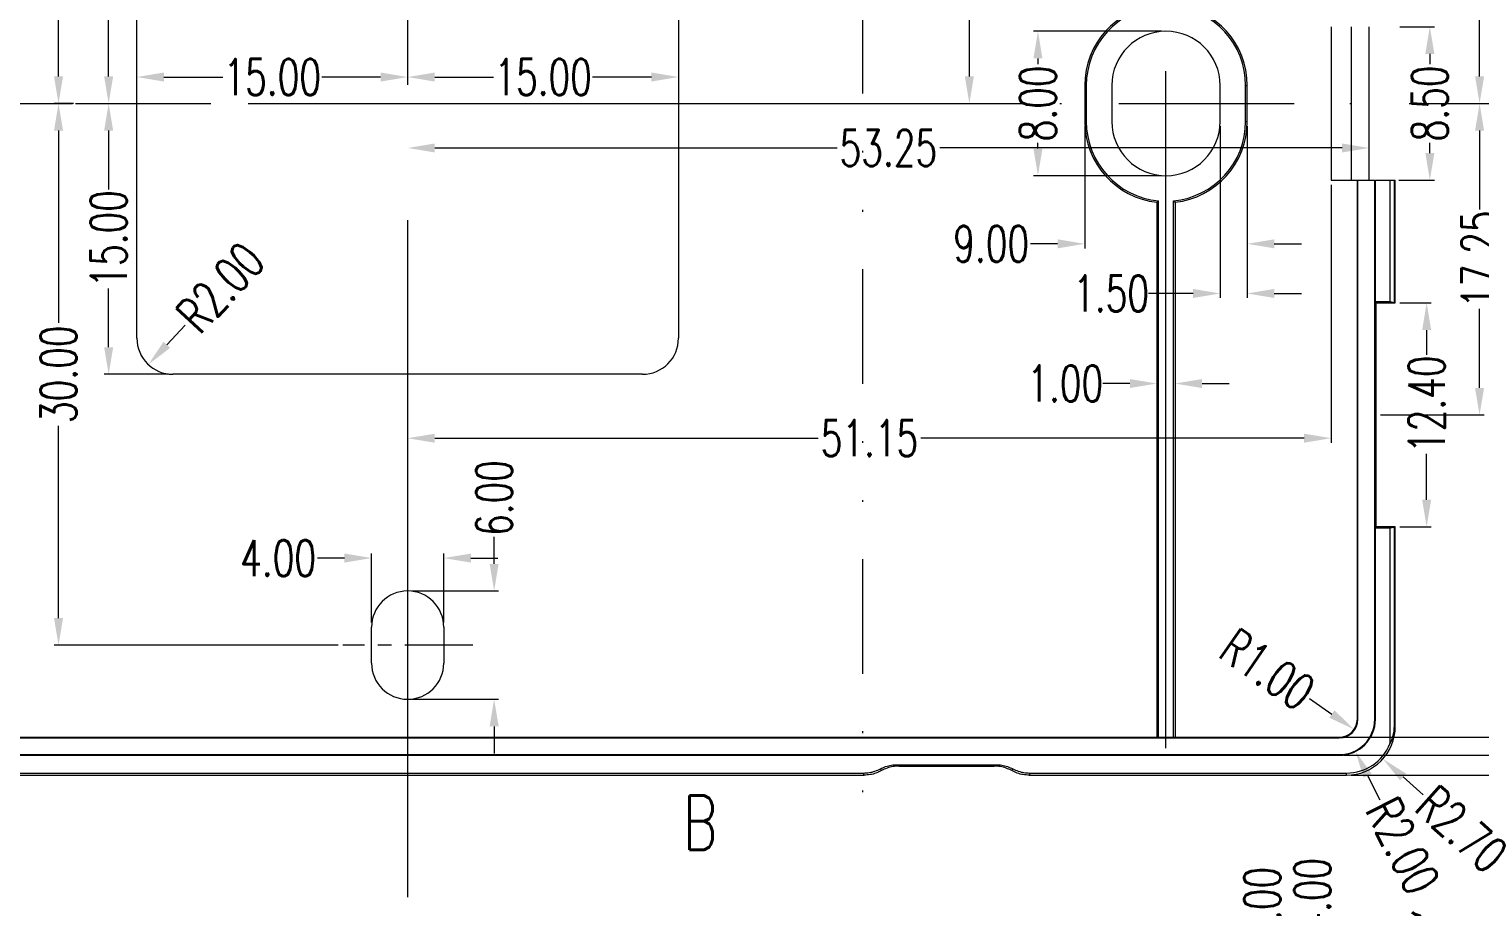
# Model space of a CAD drawing. Header units: millimetres. Extents: x 52832 to 53470, y -6025 to -5739.
# Drawn here: x 52909.4 to 52989.8, y -5964.5 to -5915.8 of the extents above; entities that cross this region are included whole.
import ezdxf
from ezdxf.enums import TextEntityAlignment as Align

# ---------------------------------------------------------------- set-up
doc = ezdxf.new("R2010")
doc.units = ezdxf.units.MM
doc.linetypes.add('CENTER', pattern=[0.6, 0.375, -0.075, 0.075, -0.075])
doc.linetypes.add('DIVIDE', pattern=[31.75, 12.7, -6.35, 0, -6.35, 0, -6.35])
doc.layers.get('Defpoints').update_dxf_attribs({"linetype": 'CONTINUOUS'})
for name, color, linetype, lineweight in [('dim', 82, 'CONTINUOUS', 9), ('hatch', 4, 'CONTINUOUS', 9), ('part', 7, 'CONTINUOUS', 20)]:
    doc.layers.add(name, color=color, linetype=linetype, lineweight=lineweight)
doc.styles.get("Standard").update_dxf_attribs({"font": 'romans.shx', "width": 0.7})
doc.dimstyles.new('03', dxfattribs={"dimscale": 0.5, "dimtxt": 4, "dimasz": 3, "dimexe": 0.5, "dimexo": 0.5, "dimgap": 0.09, "dimtad": 0, "dimzin": 0, "dimdsep": 46, "dimtxsty": 'Standard', "dimcen": 0, "dimclrd": 256, "dimclre": 256, "dimclrt": 6, "dimazin": 2, "dimtp": 0.01, "dimtm": 0.01, "dimtfac": 1, "dimtofl": 0, "dimtmove": 0, "dimatfit": 0, "dimfxl": 0, "dimtolj": 1, "dimtzin": 0, "dimlwd": -1, "dimlwe": -1, "dimarcsym": 0})

# ---------------------------------------------------------------- blocks, each defined once
blk = doc.blocks.new('*D819')
at = {"layer": 'Defpoints', "color": 0}
for p in [(52985.084, -5915.698), (52985.035, -5924.198), (52986.999, -5924.198)]:
    blk.add_point(p, dxfattribs=at)
at = {"layer": 'dim'}
for p, q in [((52985.334, -5915.698), (52987.249, -5915.698)), ((52986.999, -5917.198), (52986.999, -5917.77)), ((52986.999, -5922.698), (52986.999, -5922.127)), ((52985.285, -5924.198), (52987.249, -5924.198))]:
    blk.add_line(p, q, dxfattribs=at)
for points in [[(52986.749, -5917.198), (52987.249, -5917.198), (52986.999, -5915.698)], [(52986.749, -5922.698), (52987.249, -5922.698), (52986.999, -5924.198)]]:
    blk.add_solid(points, dxfattribs=at)
at = {"layer": 'dim', "color": 6, "insert": (52986.999, -5919.948), "char_height": 2, "attachment_point": 5, "rotation": 90}
blk.add_mtext('\\A1;8.50', dxfattribs=at)
blk = doc.blocks.new('*D820')
at = {"layer": 'Defpoints', "color": 0}
for p in [(52989.753, -5919.948), (52989.753, -5919.948), (52984.023, -5937.198)]:
    blk.add_point(p, dxfattribs=at)
at = {"layer": 'dim'}
for p, q in [((52989.753, -5921.448), (52989.753, -5925.828)), ((52989.753, -5935.698), (52989.753, -5931.318)), ((52984.273, -5937.198), (52990.003, -5937.198))]:
    blk.add_line(p, q, dxfattribs=at)
for points in [[(52989.503, -5921.448), (52990.003, -5921.448), (52989.753, -5919.948)], [(52989.503, -5935.698), (52990.003, -5935.698), (52989.753, -5937.198)]]:
    blk.add_solid(points, dxfattribs=at)
at = {"layer": 'dim', "color": 6, "insert": (52989.753, -5928.573), "char_height": 2, "attachment_point": 5, "rotation": 90}
blk.add_mtext('\\A1;17.25', dxfattribs=at)
blk = doc.blocks.new('*D821')
at = {"layer": 'Defpoints', "color": 0}
for p in [(52985.084, -5930.998), (52985.084, -5943.398), (52986.822, -5943.398)]:
    blk.add_point(p, dxfattribs=at)
at = {"layer": 'dim'}
for p, q in [((52985.334, -5930.998), (52987.072, -5930.998)), ((52986.822, -5932.498), (52986.822, -5933.862)), ((52986.822, -5941.898), (52986.822, -5939.352)), ((52985.334, -5943.398), (52987.072, -5943.398))]:
    blk.add_line(p, q, dxfattribs=at)
for points in [[(52986.572, -5932.498), (52987.072, -5932.498), (52986.822, -5930.998)], [(52986.572, -5941.898), (52987.072, -5941.898), (52986.822, -5943.398)]]:
    blk.add_solid(points, dxfattribs=at)
at = {"layer": 'dim', "color": 6, "insert": (52986.822, -5936.607), "char_height": 2, "attachment_point": 5, "rotation": 90}
blk.add_mtext('\\A1;12.40', dxfattribs=at)
blk = doc.blocks.new('*D822')
at = {"layer": 'Defpoints', "color": 0}
for p in [(52981.984, -5884.848), (52989.753, -5884.848), (52989.753, -5919.948)]:
    blk.add_point(p, dxfattribs=at)
at = {"layer": 'dim'}
for p, q in [((52982.234, -5884.848), (52990.003, -5884.848)), ((52989.753, -5886.348), (52989.753, -5899.553)), ((52989.753, -5918.448), (52989.753, -5905.243))]:
    blk.add_line(p, q, dxfattribs=at)
for points in [[(52989.503, -5886.348), (52990.003, -5886.348), (52989.753, -5884.848)], [(52989.503, -5918.448), (52990.003, -5918.448), (52989.753, -5919.948)]]:
    blk.add_solid(points, dxfattribs=at)
at = {"layer": 'dim', "color": 6, "insert": (52989.753, -5902.398), "char_height": 2, "attachment_point": 5, "rotation": 90}
blk.add_mtext('\\A1;35.10', dxfattribs=at)
blk = doc.blocks.new('*D823')
at = {"layer": 'Defpoints', "color": 0}
for p in [(52981.984, -5883.848), (52992.253, -5883.848), (52989.753, -5919.948)]:
    blk.add_point(p, dxfattribs=at)
at = {"layer": 'dim'}
for p, q in [((52982.234, -5883.848), (52992.503, -5883.848)), ((52992.253, -5885.348), (52992.253, -5899.053)), ((52992.253, -5918.448), (52992.253, -5904.743)), ((52990.003, -5919.948), (52992.503, -5919.948))]:
    blk.add_line(p, q, dxfattribs=at)
for points in [[(52992.003, -5885.348), (52992.503, -5885.348), (52992.253, -5883.848)], [(52992.003, -5918.448), (52992.503, -5918.448), (52992.253, -5919.948)]]:
    blk.add_solid(points, dxfattribs=at)
at = {"layer": 'dim', "color": 6, "insert": (52992.253, -5901.898), "char_height": 2, "attachment_point": 5, "rotation": 90}
blk.add_mtext('\\A1;36.10', dxfattribs=at)
blk = doc.blocks.new('*D824')
at = {"layer": 'Defpoints', "color": 0}
for p in [(52982.39, -5882.748), (52994.753, -5882.748), (52989.753, -5919.948)]:
    blk.add_point(p, dxfattribs=at)
at = {"layer": 'dim'}
for p, q in [((52982.64, -5882.748), (52995.003, -5882.748)), ((52994.753, -5884.248), (52994.753, -5898.503)), ((52994.753, -5918.448), (52994.753, -5904.193)), ((52990.003, -5919.948), (52995.003, -5919.948))]:
    blk.add_line(p, q, dxfattribs=at)
for points in [[(52994.503, -5884.248), (52995.003, -5884.248), (52994.753, -5882.748)], [(52994.503, -5918.448), (52995.003, -5918.448), (52994.753, -5919.948)]]:
    blk.add_solid(points, dxfattribs=at)
at = {"layer": 'dim', "color": 6, "insert": (52994.753, -5901.348), "char_height": 2, "attachment_point": 5, "rotation": 90}
blk.add_mtext('\\A1;37.20', dxfattribs=at)
blk = doc.blocks.new('*D825')
at = {"layer": 'Defpoints', "color": 0}
for p in [(52992.253, -5919.948), (52981.984, -5955.048), (52992.253, -5955.048)]:
    blk.add_point(p, dxfattribs=at)
at = {"layer": 'dim'}
for p, q in [((52992.253, -5921.448), (52992.253, -5934.653)), ((52992.253, -5953.548), (52992.253, -5940.343)), ((52982.234, -5955.048), (52992.503, -5955.048))]:
    blk.add_line(p, q, dxfattribs=at)
for points in [[(52992.003, -5921.448), (52992.503, -5921.448), (52992.253, -5919.948)], [(52992.003, -5953.548), (52992.503, -5953.548), (52992.253, -5955.048)]]:
    blk.add_solid(points, dxfattribs=at)
at = {"layer": 'dim', "color": 6, "insert": (52992.253, -5937.498), "char_height": 2, "attachment_point": 5, "rotation": 90}
blk.add_mtext('\\A1;35.10', dxfattribs=at)
blk = doc.blocks.new('*D826')
at = {"layer": 'Defpoints', "color": 0}
for p in [(52994.753, -5919.948), (52981.984, -5956.048), (52994.753, -5956.048)]:
    blk.add_point(p, dxfattribs=at)
at = {"layer": 'dim'}
for p, q in [((52994.753, -5921.448), (52994.753, -5935.153)), ((52994.753, -5954.548), (52994.753, -5940.843)), ((52982.234, -5956.048), (52995.003, -5956.048))]:
    blk.add_line(p, q, dxfattribs=at)
for points in [[(52994.503, -5921.448), (52995.003, -5921.448), (52994.753, -5919.948)], [(52994.503, -5954.548), (52995.003, -5954.548), (52994.753, -5956.048)]]:
    blk.add_solid(points, dxfattribs=at)
at = {"layer": 'dim', "color": 6, "insert": (52994.753, -5937.998), "char_height": 2, "attachment_point": 5, "rotation": 90}
blk.add_mtext('\\A1;36.10', dxfattribs=at)
blk = doc.blocks.new('*D827')
at = {"layer": 'Defpoints', "color": 0}
for p in [(52997.841, -5919.948), (52997.841, -5919.948), (52982.39, -5957.148)]:
    blk.add_point(p, dxfattribs=at)
at = {"layer": 'dim'}
for p, q in [((52997.841, -5921.448), (52997.841, -5935.703)), ((52997.841, -5955.648), (52997.841, -5941.393)), ((52982.64, -5957.148), (52998.091, -5957.148))]:
    blk.add_line(p, q, dxfattribs=at)
for points in [[(52997.591, -5921.448), (52998.091, -5921.448), (52997.841, -5919.948)], [(52997.591, -5955.648), (52998.091, -5955.648), (52997.841, -5957.148)]]:
    blk.add_solid(points, dxfattribs=at)
at = {"layer": 'dim', "color": 6, "insert": (52997.841, -5938.548), "char_height": 2, "attachment_point": 5, "rotation": 90}
blk.add_mtext('\\A1;37.20', dxfattribs=at)
blk = doc.blocks.new('*D828')
at = {"layer": 'Defpoints', "color": 0}
for p in [(52967.884, -5920.948), (52976.884, -5920.948), (52967.884, -5927.722)]:
    blk.add_point(p, dxfattribs=at)
at = {"layer": 'dim'}
for p, q in [((52967.884, -5921.198), (52967.884, -5927.972)), ((52976.884, -5921.198), (52976.884, -5927.972)), ((52966.384, -5927.722), (52964.884, -5927.722)), ((52978.384, -5927.722), (52979.884, -5927.722))]:
    blk.add_line(p, q, dxfattribs=at)
for points in [[(52966.384, -5927.472), (52966.384, -5927.972), (52967.884, -5927.722)], [(52978.384, -5927.472), (52978.384, -5927.972), (52976.884, -5927.722)]]:
    blk.add_solid(points, dxfattribs=at)
at = {"layer": 'dim', "color": 6, "insert": (52962.706, -5927.722), "char_height": 2, "attachment_point": 5}
blk.add_mtext('\\A1;9.00', dxfattribs=at)
blk = doc.blocks.new('*D829')
at = {"layer": 'Defpoints', "color": 0}
for p in [(52971.884, -5935.459), (52971.884, -5935.459), (52972.884, -5935.459)]:
    blk.add_point(p, dxfattribs=at)
at = {"layer": 'dim'}
for p, q in [((52970.384, -5935.459), (52968.884, -5935.459)), ((52974.384, -5935.459), (52975.884, -5935.459))]:
    blk.add_line(p, q, dxfattribs=at)
for points in [[(52970.384, -5935.209), (52970.384, -5935.709), (52971.884, -5935.459)], [(52974.384, -5935.209), (52974.384, -5935.709), (52972.884, -5935.459)]]:
    blk.add_solid(points, dxfattribs=at)
at = {"layer": 'dim', "color": 6, "insert": (52966.806, -5935.459), "char_height": 2, "attachment_point": 5}
blk.add_mtext('\\A1;1.00', dxfattribs=at)
blk = doc.blocks.new('*D830')
at = {"layer": 'Defpoints', "color": 0}
for p in [(52930.384, -5918.483), (52930.384, -5918.483), (52945.384, -5918.483)]:
    blk.add_point(p, dxfattribs=at)
at = {"layer": 'dim'}
for p, q in [((52931.884, -5918.483), (52935.139, -5918.483)), ((52943.884, -5918.483), (52940.629, -5918.483))]:
    blk.add_line(p, q, dxfattribs=at)
for points in [[(52931.884, -5918.233), (52931.884, -5918.733), (52930.384, -5918.483)], [(52943.884, -5918.233), (52943.884, -5918.733), (52945.384, -5918.483)]]:
    blk.add_solid(points, dxfattribs=at)
at = {"layer": 'dim', "color": 6, "insert": (52937.884, -5918.483), "char_height": 2, "attachment_point": 5}
blk.add_mtext('\\A1;15.00', dxfattribs=at)
blk = doc.blocks.new('*D831')
at = {"layer": 'Defpoints', "color": 0}
for p in [(52915.384, -5918.483), (52915.384, -5918.483), (52930.384, -5918.483)]:
    blk.add_point(p, dxfattribs=at)
at = {"layer": 'dim'}
for p, q in [((52916.884, -5918.483), (52920.139, -5918.483)), ((52928.884, -5918.483), (52925.629, -5918.483))]:
    blk.add_line(p, q, dxfattribs=at)
for points in [[(52916.884, -5918.233), (52916.884, -5918.733), (52915.384, -5918.483)], [(52928.884, -5918.233), (52928.884, -5918.733), (52930.384, -5918.483)]]:
    blk.add_solid(points, dxfattribs=at)
at = {"layer": 'dim', "color": 6, "insert": (52922.884, -5918.483), "char_height": 2, "attachment_point": 5}
blk.add_mtext('\\A1;15.00', dxfattribs=at)
blk = doc.blocks.new('*D832')
at = {"layer": 'Defpoints', "color": 0}
for p in [(52917.384, -5904.948), (52913.821, -5919.948), (52913.821, -5919.948)]:
    blk.add_point(p, dxfattribs=at)
at = {"layer": 'dim'}
for p, q in [((52917.134, -5904.948), (52913.571, -5904.948)), ((52913.821, -5906.448), (52913.821, -5909.703)), ((52913.821, -5918.448), (52913.821, -5915.193))]:
    blk.add_line(p, q, dxfattribs=at)
for points in [[(52913.571, -5906.448), (52914.071, -5906.448), (52913.821, -5904.948)], [(52913.571, -5918.448), (52914.071, -5918.448), (52913.821, -5919.948)]]:
    blk.add_solid(points, dxfattribs=at)
at = {"layer": 'dim', "color": 6, "insert": (52913.821, -5912.448), "char_height": 2, "attachment_point": 5, "rotation": 90}
blk.add_mtext('\\A1;15.00', dxfattribs=at)
blk = doc.blocks.new('*D833')
at = {"layer": 'Defpoints', "color": 0}
for p in [(52913.821, -5919.948), (52913.821, -5919.948), (52917.384, -5934.948)]:
    blk.add_point(p, dxfattribs=at)
at = {"layer": 'dim'}
for p, q in [((52913.821, -5921.448), (52913.821, -5924.703)), ((52913.821, -5933.448), (52913.821, -5930.193)), ((52917.134, -5934.948), (52913.571, -5934.948))]:
    blk.add_line(p, q, dxfattribs=at)
for points in [[(52913.571, -5921.448), (52914.071, -5921.448), (52913.821, -5919.948)], [(52913.571, -5933.448), (52914.071, -5933.448), (52913.821, -5934.948)]]:
    blk.add_solid(points, dxfattribs=at)
at = {"layer": 'dim', "color": 6, "insert": (52913.821, -5927.448), "char_height": 2, "attachment_point": 5, "rotation": 90}
blk.add_mtext('\\A1;15.00', dxfattribs=at)
blk = doc.blocks.new('*D834')
at = {"layer": 'Defpoints', "color": 0}
for p in [(52917.384, -5932.948), (52916.019, -5934.41)]:
    blk.add_point(p, dxfattribs=at)
at = {"layer": 'dim'}
blk.add_line((52918.067, -5932.218), (52917.043, -5933.314), dxfattribs=at)
blk.add_solid([(52916.86, -5933.143), (52917.226, -5933.484), (52916.019, -5934.41)], dxfattribs=at)
at = {"layer": 'dim', "color": 6, "insert": (52920.009, -5930.139), "char_height": 2, "attachment_point": 5, "rotation": 46.94533}
blk.add_mtext('\\A1;R2.00', dxfattribs=at)
blk = doc.blocks.new('*D835')
at = {"layer": 'Defpoints', "color": 0}
for p in [(52959.6, -5897.048), (52961.494, -5919.948), (52961.494, -5919.948)]:
    blk.add_point(p, dxfattribs=at)
at = {"layer": 'dim'}
for p, q in [((52959.85, -5897.048), (52961.744, -5897.048)), ((52961.494, -5898.548), (52961.494, -5905.653)), ((52961.494, -5918.448), (52961.494, -5911.343))]:
    blk.add_line(p, q, dxfattribs=at)
for points in [[(52961.244, -5898.548), (52961.744, -5898.548), (52961.494, -5897.048)], [(52961.244, -5918.448), (52961.744, -5918.448), (52961.494, -5919.948)]]:
    blk.add_solid(points, dxfattribs=at)
at = {"layer": 'dim', "color": 6, "insert": (52961.494, -5908.498), "char_height": 2, "attachment_point": 5, "rotation": 90}
blk.add_mtext('\\A1;22.90', dxfattribs=at)
blk = doc.blocks.new('*D836')
at = {"layer": 'Defpoints', "color": 0}
for p in [(52926.784, -5889.948), (52911.044, -5919.948), (52911.044, -5919.948)]:
    blk.add_point(p, dxfattribs=at)
at = {"layer": 'dim'}
for p, q in [((52926.534, -5889.948), (52910.794, -5889.948)), ((52911.044, -5891.448), (52911.044, -5902.103)), ((52911.044, -5918.448), (52911.044, -5907.793))]:
    blk.add_line(p, q, dxfattribs=at)
for points in [[(52910.794, -5891.448), (52911.294, -5891.448), (52911.044, -5889.948)], [(52910.794, -5918.448), (52911.294, -5918.448), (52911.044, -5919.948)]]:
    blk.add_solid(points, dxfattribs=at)
at = {"layer": 'dim', "color": 6, "insert": (52911.044, -5904.948), "char_height": 2, "attachment_point": 5, "rotation": 90}
blk.add_mtext('\\A1;30.00', dxfattribs=at)
blk = doc.blocks.new('*D837')
at = {"layer": 'Defpoints', "color": 0}
for p in [(52912.129, -5919.948), (52911.044, -5949.948), (52926.784, -5949.948)]:
    blk.add_point(p, dxfattribs=at)
at = {"layer": 'dim'}
for p, q in [((52911.879, -5919.948), (52910.794, -5919.948)), ((52911.044, -5921.448), (52911.044, -5932.103)), ((52911.044, -5948.448), (52911.044, -5937.793)), ((52926.534, -5949.948), (52910.794, -5949.948))]:
    blk.add_line(p, q, dxfattribs=at)
for points in [[(52910.794, -5921.448), (52911.294, -5921.448), (52911.044, -5919.948)], [(52910.794, -5948.448), (52911.294, -5948.448), (52911.044, -5949.948)]]:
    blk.add_solid(points, dxfattribs=at)
at = {"layer": 'dim', "color": 6, "insert": (52911.044, -5934.948), "char_height": 2, "attachment_point": 5, "rotation": 90}
blk.add_mtext('\\A1;30.00', dxfattribs=at)
blk = doc.blocks.new('*D850')
at = {"layer": 'Defpoints', "color": 0}
for p in [(52930.384, -5946.948), (52935.172, -5946.948), (52930.384, -5952.948)]:
    blk.add_point(p, dxfattribs=at)
at = {"layer": 'dim'}
for p, q in [((52935.172, -5945.448), (52935.172, -5943.948)), ((52930.634, -5946.948), (52935.422, -5946.948)), ((52930.634, -5952.948), (52935.422, -5952.948)), ((52935.172, -5954.448), (52935.172, -5955.948))]:
    blk.add_line(p, q, dxfattribs=at)
for points in [[(52934.922, -5945.448), (52935.422, -5945.448), (52935.172, -5946.948)], [(52934.922, -5954.448), (52935.422, -5954.448), (52935.172, -5952.948)]]:
    blk.add_solid(points, dxfattribs=at)
at = {"layer": 'dim', "color": 6, "insert": (52935.172, -5941.803), "char_height": 2, "attachment_point": 5, "rotation": 90}
blk.add_mtext('\\A1;6.00', dxfattribs=at)
blk = doc.blocks.new('*D851')
at = {"layer": 'Defpoints', "color": 0}
for p in [(52928.384, -5945.126), (52928.384, -5948.948), (52932.384, -5948.948)]:
    blk.add_point(p, dxfattribs=at)
at = {"layer": 'dim'}
for p, q in [((52926.884, -5945.126), (52925.384, -5945.126)), ((52928.384, -5948.698), (52928.384, -5944.876)), ((52932.384, -5948.698), (52932.384, -5944.876)), ((52933.884, -5945.126), (52935.384, -5945.126))]:
    blk.add_line(p, q, dxfattribs=at)
for points in [[(52926.884, -5944.876), (52926.884, -5945.376), (52928.384, -5945.126)], [(52933.884, -5944.876), (52933.884, -5945.376), (52932.384, -5945.126)]]:
    blk.add_solid(points, dxfattribs=at)
at = {"layer": 'dim', "color": 6, "insert": (52923.206, -5945.126), "char_height": 2, "attachment_point": 5}
blk.add_mtext('\\A1;4.00', dxfattribs=at)
blk = doc.blocks.new('*D862')
at = {"layer": 'Defpoints', "color": 0}
for p in [(52972.384, -5915.948), (52965.293, -5923.948), (52972.384, -5923.948)]:
    blk.add_point(p, dxfattribs=at)
at = {"layer": 'dim'}
for p, q in [((52972.134, -5915.948), (52965.043, -5915.948)), ((52965.293, -5917.448), (52965.293, -5917.77)), ((52965.293, -5922.448), (52965.293, -5922.127)), ((52972.134, -5923.948), (52965.043, -5923.948))]:
    blk.add_line(p, q, dxfattribs=at)
for points in [[(52965.043, -5917.448), (52965.543, -5917.448), (52965.293, -5915.948)], [(52965.043, -5922.448), (52965.543, -5922.448), (52965.293, -5923.948)]]:
    blk.add_solid(points, dxfattribs=at)
at = {"layer": 'dim', "color": 6, "insert": (52965.293, -5919.948), "char_height": 2, "attachment_point": 5, "rotation": 90}
blk.add_mtext('\\A1;8.00', dxfattribs=at)
blk = doc.blocks.new('*D863')
at = {"layer": 'Defpoints', "color": 0}
for p in [(52975.384, -5920.948), (52976.884, -5927.722), (52976.884, -5930.47)]:
    blk.add_point(p, dxfattribs=at)
at = {"layer": 'dim'}
for p, q in [((52975.384, -5921.198), (52975.384, -5930.72)), ((52976.884, -5927.972), (52976.884, -5930.72)), ((52973.884, -5930.47), (52971.424, -5930.47)), ((52978.384, -5930.47), (52979.884, -5930.47))]:
    blk.add_line(p, q, dxfattribs=at)
for points in [[(52973.884, -5930.22), (52973.884, -5930.72), (52975.384, -5930.47)], [(52978.384, -5930.22), (52978.384, -5930.72), (52976.884, -5930.47)]]:
    blk.add_solid(points, dxfattribs=at)
at = {"layer": 'dim', "color": 6, "insert": (52969.345, -5930.47), "char_height": 2, "attachment_point": 5}
blk.add_mtext('\\A1;1.50', dxfattribs=at)
blk = doc.blocks.new('*D864')
at = {"layer": 'Defpoints', "color": 0}
for p in [(52981.984, -5954.048), (52982.88, -5955.837)]:
    blk.add_point(p, dxfattribs=at)
at = {"layer": 'dim'}
blk.add_line((52983.552, -5957.178), (52984.223, -5958.519), dxfattribs=at)
blk.add_solid([(52983.775, -5957.066), (52983.328, -5957.29), (52982.88, -5955.837)], dxfattribs=at)
at = {"layer": 'dim', "color": 6, "insert": (52985.498, -5961.063), "char_height": 2, "attachment_point": 5, "rotation": 296.60484}
blk.add_mtext('\\A1;R2.00', dxfattribs=at)
blk = doc.blocks.new('*D865')
at = {"layer": 'Defpoints', "color": 0}
for p in [(52981.984, -5954.048), (52982.807, -5954.618)]:
    blk.add_point(p, dxfattribs=at)
at = {"layer": 'dim'}
blk.add_line((52980.34, -5952.91), (52981.573, -5953.764), dxfattribs=at)
blk.add_solid([(52981.715, -5953.558), (52981.431, -5953.969), (52982.807, -5954.618)], dxfattribs=at)
at = {"layer": 'dim', "color": 6, "insert": (52978.001, -5951.291), "char_height": 2, "attachment_point": 5, "rotation": 325.30881}
blk.add_mtext('\\A1;R1.00', dxfattribs=at)
blk = doc.blocks.new('*D866')
at = {"layer": 'Defpoints', "color": 0}
for p in [(52982.392, -5954.456), (52984.398, -5956.25)]:
    blk.add_point(p, dxfattribs=at)
at = {"layer": 'dim'}
blk.add_line((52985.517, -5957.249), (52986.635, -5958.249), dxfattribs=at)
blk.add_solid([(52985.683, -5957.063), (52985.35, -5957.436), (52984.398, -5956.25)], dxfattribs=at)
at = {"layer": 'dim', "color": 6, "insert": (52988.756, -5960.145), "char_height": 2, "attachment_point": 5, "rotation": 318.20461}
blk.add_mtext('\\A1;R2.70', dxfattribs=at)
blk = doc.blocks.new('*D867')
at = {"layer": 'Defpoints', "color": 0}
for p in [(52981.534, -5924.198), (52930.384, -5938.488), (52930.384, -5938.488)]:
    blk.add_point(p, dxfattribs=at)
at = {"layer": 'dim'}
for p, q in [((52981.534, -5924.448), (52981.534, -5938.738)), ((52931.884, -5938.488), (52953.114, -5938.488)), ((52980.034, -5938.488), (52958.804, -5938.488))]:
    blk.add_line(p, q, dxfattribs=at)
for points in [[(52931.884, -5938.238), (52931.884, -5938.738), (52930.384, -5938.488)], [(52980.034, -5938.238), (52980.034, -5938.738), (52981.534, -5938.488)]]:
    blk.add_solid(points, dxfattribs=at)
at = {"layer": 'dim', "color": 6, "insert": (52955.959, -5938.488), "char_height": 2, "attachment_point": 5}
blk.add_mtext('\\A1;51.15', dxfattribs=at)
blk = doc.blocks.new('*D868')
at = {"layer": 'Defpoints', "color": 0}
for p in [(52930.384, -5922.412), (52930.384, -5922.412), (52983.634, -5922.412)]:
    blk.add_point(p, dxfattribs=at)
at = {"layer": 'dim'}
for p, q in [((52931.884, -5922.412), (52954.164, -5922.412)), ((52982.134, -5922.412), (52959.854, -5922.412))]:
    blk.add_line(p, q, dxfattribs=at)
for points in [[(52931.884, -5922.162), (52931.884, -5922.662), (52930.384, -5922.412)], [(52982.134, -5922.162), (52982.134, -5922.662), (52983.634, -5922.412)]]:
    blk.add_solid(points, dxfattribs=at)
at = {"layer": 'dim', "color": 6, "insert": (52957.009, -5922.412), "char_height": 2, "attachment_point": 5}
blk.add_mtext('\\A1;53.25', dxfattribs=at)
blk = doc.blocks.new('*D872')
at = {"layer": 'Defpoints', "color": 0}
for p in [(52977.719, -5970.744), (52981.534, -5970.744), (52981.534, -5973.744)]:
    blk.add_point(p, dxfattribs=at)
at = {"layer": 'dim'}
for p, q in [((52977.719, -5969.244), (52977.719, -5967.744)), ((52981.284, -5970.744), (52977.469, -5970.744)), ((52981.284, -5973.744), (52977.469, -5973.744)), ((52977.719, -5975.244), (52977.719, -5976.744))]:
    blk.add_line(p, q, dxfattribs=at)
for points in [[(52977.469, -5969.244), (52977.969, -5969.244), (52977.719, -5970.744)], [(52977.469, -5975.244), (52977.969, -5975.244), (52977.719, -5973.744)]]:
    blk.add_solid(points, dxfattribs=at)
at = {"layer": 'dim', "color": 6, "insert": (52977.719, -5964.932), "char_height": 2, "attachment_point": 5, "rotation": 90}
blk.add_mtext('\\A1;%%c3.00', dxfattribs=at)
blk = doc.blocks.new('*D873')
at = {"layer": 'Defpoints', "color": 0}
for p in [(52980.493, -5970.244), (52983.134, -5970.244), (52983.134, -5974.244)]:
    blk.add_point(p, dxfattribs=at)
at = {"layer": 'dim'}
for p, q in [((52980.493, -5968.744), (52980.493, -5967.244)), ((52982.884, -5970.244), (52980.243, -5970.244)), ((52982.884, -5974.244), (52980.243, -5974.244)), ((52980.493, -5975.744), (52980.493, -5977.244))]:
    blk.add_line(p, q, dxfattribs=at)
for points in [[(52980.243, -5968.744), (52980.743, -5968.744), (52980.493, -5970.244)], [(52980.243, -5975.744), (52980.743, -5975.744), (52980.493, -5974.244)]]:
    blk.add_solid(points, dxfattribs=at)
at = {"layer": 'dim', "color": 6, "insert": (52980.493, -5964.432), "char_height": 2, "attachment_point": 5, "rotation": 90}
blk.add_mtext('\\A1;%%c4.00', dxfattribs=at)
blk = doc.blocks.new('*D874')
at = {"layer": 'Defpoints', "color": 0}
for p in [(52983.134, -5970.244), (52983.634, -5970.2), (52986.431, -5973.005), (52983.134, -5974.244), (52983.634, -5974.287)]:
    blk.add_point(p, dxfattribs=at)
at = {"layer": 'dim'}
for p, q in [((52983.883, -5970.178), (52986.592, -5969.941)), ((52983.883, -5974.309), (52986.592, -5974.546))]:
    blk.add_line(p, q, dxfattribs=at)
for start, end in [(8.28474, 11.56949), (348.43051, 351.71526)]:
    blk.add_arc((52960.274, -5972.244), 26.168, start, end, dxfattribs=at)
for points in [[(52986.417, -5968.444), (52985.921, -5968.502), (52986.343, -5969.963)], [(52985.921, -5975.985), (52986.417, -5976.043), (52986.343, -5974.524)]]:
    blk.add_solid(points, dxfattribs=at)
at = {"layer": 'dim', "color": 6, "insert": (52985.698, -5966.049), "char_height": 2, "attachment_point": 5, "rotation": 283.6946}
blk.add_mtext('\\A1;10°', dxfattribs=at)

msp = doc.modelspace()

# ---------------------------------------------------------------- linework, layer by layer
at = {"layer": 'hatch', "linetype": 'DIVIDE', "ltscale": 0.5}
for p, q in [((52955.584, -5880.893), (52955.584, -5959.779)), ((52873.326, -5919.948), (52988.289, -5919.948))]:
    msp.add_line(p, q, dxfattribs=at)
at = {"layer": 'hatch', "flags": 128}
for points in [[(52988.289, -5919.948, 0, 0, 0), (52988.289, -5916.948, 0.9, 0, 0), (52988.289, -5913.948, 0, 0, 0)], [(52955.584, -5959.779, 0, 0, 0), (52952.584, -5959.779, 0.9, 0, 0), (52949.584, -5959.779, 0, 0, 0)]]:
    msp.add_lwpolyline(points, format="xyseb", dxfattribs=at)
at = {"layer": 'part', "color": 1, "linetype": 'CENTER', "ltscale": 100}
for p, q in [((52930.384, -5963.908), (52930.384, -5875.989)), ((52972.384, -5955.661), (52972.384, -5884.236)), ((52866.98, -5919.948), (52997.841, -5919.948))]:
    msp.add_line(p, q, dxfattribs=at)
at = {"layer": 'part'}
for p, q in [((52915.384, -5932.948), (52915.384, -5906.948)), ((52945.384, -5906.948), (52945.384, -5932.948)), ((52981.534, -5915.698), (52981.534, -5924.198)), ((52982.634, -5915.698), (52982.634, -5924.198)), ((52983.634, -5924.198), (52983.634, -5915.698)), ((52967.972, -5918.948), (52967.884, -5918.948)), ((52967.884, -5918.948), (52967.884, -5920.948)), ((52967.972, -5918.948), (52967.972, -5920.948)), ((52969.384, -5918.948), (52969.384, -5920.948)), ((52975.384, -5920.948), (52975.384, -5918.948)), ((52976.797, -5918.948), (52976.884, -5918.948)), ((52976.797, -5920.948), (52976.797, -5918.948)), ((52976.884, -5920.948), (52976.884, -5918.948)), ((52967.972, -5920.948), (52967.884, -5920.948)), ((52976.797, -5920.948), (52976.884, -5920.948)), ((52981.534, -5924.198), (52983.949, -5924.198)), ((52982.984, -5954.048), (52982.984, -5924.198)), ((52983.019, -5954.048), (52983.019, -5924.198)), ((52983.949, -5954.048), (52983.949, -5924.198)), ((52983.984, -5924.198), (52985.084, -5924.198)), ((52983.984, -5930.922), (52983.984, -5924.198)), ((52984.784, -5924.198), (52984.784, -5930.922)), ((52985.035, -5930.965), (52985.035, -5924.198)), ((52985.084, -5930.998), (52985.084, -5924.198)), ((52971.972, -5955.066), (52971.972, -5925.342)), ((52972.797, -5955.066), (52972.797, -5925.342)), ((52971.884, -5925.421), (52971.884, -5955.048)), ((52972.884, -5925.421), (52972.884, -5955.048)), ((52983.984, -5930.922), (52984.784, -5930.922)), ((52983.984, -5930.922), (52984.023, -5930.998)), ((52984.023, -5930.998), (52985.084, -5930.998)), ((52984.023, -5943.398), (52984.023, -5930.998)), ((52984.784, -5930.922), (52985.035, -5930.965)), ((52985.035, -5930.965), (52985.084, -5930.998)), ((52943.384, -5934.948), (52917.384, -5934.948)), ((52983.984, -5943.475), (52984.023, -5943.398)), ((52984.784, -5943.475), (52983.984, -5943.475)), ((52983.984, -5954.048), (52983.984, -5943.475)), ((52985.084, -5943.398), (52984.023, -5943.398)), ((52985.035, -5943.432), (52984.784, -5943.475)), ((52984.784, -5943.475), (52984.784, -5955.411)), ((52985.084, -5943.398), (52985.035, -5943.432)), ((52985.035, -5954.454), (52985.035, -5943.432)), ((52985.084, -5954.454), (52985.084, -5943.398)), ((52928.384, -5950.948), (52928.384, -5948.948)), ((52932.384, -5948.948), (52932.384, -5950.948)), ((52983.019, -5954.048), (52982.984, -5954.048)), ((52983.949, -5954.048), (52983.984, -5954.048)), ((52878.784, -5955.083), (52981.984, -5955.083)), ((52888.884, -5955.048), (52971.884, -5955.048)), ((52971.884, -5955.048), (52971.972, -5955.066)), ((52972.797, -5955.066), (52971.972, -5955.066)), ((52972.884, -5955.048), (52972.797, -5955.066)), ((52972.884, -5955.048), (52981.984, -5955.048)), ((52981.984, -5955.083), (52981.984, -5955.048)), ((52985.084, -5954.454), (52985.035, -5954.454)), ((52878.784, -5956.014), (52981.984, -5956.014)), ((52878.784, -5956.048), (52981.984, -5956.048)), ((52957.496, -5956.572), (52962.974, -5956.572)), ((52957.599, -5956.648), (52962.871, -5956.648)), ((52981.984, -5956.014), (52981.984, -5956.048)), ((52878.379, -5957.033), (52955.631, -5957.033)), ((52878.379, -5957.148), (52955.663, -5957.148)), ((52964.807, -5957.148), (52982.39, -5957.148)), ((52964.839, -5957.033), (52982.39, -5957.032)), ((52982.39, -5957.148), (52982.39, -5957.033))]:
    msp.add_line(p, q, dxfattribs=at)
at = {"layer": 'part', "color": 1, "linetype": 'CENTER', "ltscale": 10}
msp.add_line((52933.984, -5949.948), (52926.784, -5949.948), dxfattribs=at)
at = {"layer": 'part'}
for centre, radius, start, end in [((52972.384, -5918.948), 4.5, 96.37937, 180), ((52972.384, -5918.948), 4.413, 95.36423, 180), ((52972.384, -5918.948), 4.413, 0, 84.63577), ((52972.384, -5918.948), 4.5, 0, 83.62063), ((52972.384, -5918.948), 3, 0, 180), ((52972.384, -5920.948), 4.5, 180, 263.62063), ((52972.384, -5920.948), 4.413, 180, 264.63577), ((52972.384, -5920.948), 3, 180, 0), ((52972.384, -5920.948), 4.413, 275.36423, 0), ((52972.384, -5920.948), 4.5, 276.37937, 0), ((52917.384, -5932.948), 2, 180, 270), ((52943.384, -5932.948), 2, 270, 0), ((52930.384, -5948.948), 2, 0, 180), ((52930.384, -5950.948), 2, 180, 0), ((52981.984, -5954.048), 1, 270, 0), ((52981.984, -5954.048), 1.035, 270, 0), ((52981.984, -5954.048), 1.965, 270, 0), ((52981.984, -5954.048), 2, 270, 0), ((52982.392, -5954.456), 2.691, 269.95188, 0.04812), ((52982.392, -5954.456), 2.576, 269.95188, 338.23435)]:
    msp.add_arc(centre, radius, start, end, dxfattribs=at)
for points in [[(52971.884, -5925.421), (52971.914, -5925.394), (52971.943, -5925.368), (52971.972, -5925.342)], [(52972.884, -5925.421), (52972.855, -5925.394), (52972.826, -5925.368), (52972.797, -5925.342)], [(52984.784, -5955.411), (52984.84, -5955.304), (52984.89, -5955.19), (52984.934, -5955.069), (52984.973, -5954.937), (52985.004, -5954.792), (52985.026, -5954.624), (52985.035, -5954.454)], [(52956.563, -5956.803), (52956.858, -5956.676), (52957.176, -5956.597), (52957.496, -5956.572)], [(52957.599, -5956.648), (52957.266, -5956.676), (52956.936, -5956.762), (52956.63, -5956.899)], [(52957.496, -5956.572), (52957.531, -5956.597), (52957.565, -5956.623), (52957.599, -5956.648)], [(52962.871, -5956.648), (52962.905, -5956.623), (52962.939, -5956.597), (52962.974, -5956.572)], [(52963.84, -5956.899), (52963.534, -5956.762), (52963.205, -5956.676), (52962.871, -5956.648)], [(52962.974, -5956.572), (52963.294, -5956.597), (52963.612, -5956.676), (52963.907, -5956.803)], [(52955.631, -5957.033), (52955.953, -5957.007), (52956.266, -5956.93), (52956.563, -5956.803)], [(52955.663, -5957.148), (52955.655, -5957.12), (52955.647, -5957.091), (52955.639, -5957.062), (52955.631, -5957.033)], [(52956.63, -5956.899), (52956.322, -5957.037), (52955.996, -5957.12), (52955.663, -5957.148)], [(52956.563, -5956.803), (52956.585, -5956.834), (52956.608, -5956.867), (52956.63, -5956.899)], [(52963.84, -5956.899), (52963.862, -5956.867), (52963.885, -5956.834), (52963.907, -5956.803)], [(52964.807, -5957.148), (52964.474, -5957.12), (52964.148, -5957.037), (52963.84, -5956.899)], [(52963.907, -5956.803), (52964.204, -5956.93), (52964.517, -5957.007), (52964.839, -5957.033)], [(52964.839, -5957.033), (52964.831, -5957.062), (52964.823, -5957.091), (52964.815, -5957.12), (52964.807, -5957.148)]]:
    msp.add_spline(points, degree=3, dxfattribs=at)

# ---------------------------------------------------------------- texts
at = {"layer": 'hatch', "width": 0.7}
msp.add_text('B', height=3, dxfattribs=at).set_placement((52946.584, -5959.779), align=Align.MIDDLE)

# ---------------------------------------------------------------- dimensions: what is measured, and where the dimension line sits
at = {"layer": 'dim'}
for base, p1, p2, picture, middle in [((52994.753, -5882.748), (52989.753, -5919.948), (52982.39, -5882.748), '*D824', (52994.753, -5901.348)), ((52992.253, -5883.848), (52989.753, -5919.948), (52981.984, -5883.848), '*D823', (52992.253, -5901.898)), ((52989.753, -5884.848), (52989.753, -5919.948), (52981.984, -5884.848), '*D822', (52989.753, -5902.398)), ((52911.044, -5919.948), (52926.784, -5889.948), (52911.044, -5919.948), '*D836', (52911.044, -5904.948)), ((52961.494, -5919.948), (52959.6, -5897.048), (52961.494, -5919.948), '*D835', (52961.494, -5908.498)), ((52913.821, -5919.948), (52917.384, -5904.948), (52913.821, -5919.948), '*D832', (52913.821, -5912.448)), ((52986.999, -5924.198), (52985.084, -5915.698), (52985.035, -5924.198), '*D819', (52986.999, -5919.948)), ((52965.293, -5923.948), (52972.384, -5915.948), (52972.384, -5923.948), '*D862', (52965.293, -5919.948)), ((52911.044, -5949.948), (52912.129, -5919.948), (52926.784, -5949.948), '*D837', (52911.044, -5934.948)), ((52913.821, -5919.948), (52917.384, -5934.948), (52913.821, -5919.948), '*D833', (52913.821, -5927.448)), ((52992.253, -5955.048), (52992.253, -5919.948), (52981.984, -5955.048), '*D825', (52992.253, -5937.498)), ((52994.753, -5956.048), (52994.753, -5919.948), (52981.984, -5956.048), '*D826', (52994.753, -5937.998)), ((52997.841, -5919.948), (52982.39, -5957.148), (52997.841, -5919.948), '*D827', (52997.841, -5938.548)), ((52989.753, -5919.948), (52984.023, -5937.198), (52989.753, -5919.948), '*D820', (52989.753, -5928.573)), ((52935.172, -5946.948), (52930.384, -5952.948), (52930.384, -5946.948), '*D850', (52935.172, -5941.803))]:
    dim = msp.add_linear_dim(base=base, p1=p1, p2=p2, angle=90, dimstyle='03', dxfattribs=at)
    dim.commit()
    dim.dimension.update_dxf_attribs({"geometry": picture, "text_midpoint": middle})
for base, p1, p2, picture, middle in [((52915.384, -5918.483), (52930.384, -5918.483), (52915.384, -5918.483), '*D831', (52922.884, -5918.483)), ((52930.384, -5918.483), (52945.384, -5918.483), (52930.384, -5918.483), '*D830', (52937.884, -5918.483)), ((52930.384, -5922.412), (52983.634, -5922.412), (52930.384, -5922.412), '*D868', (52957.009, -5922.412)), ((52930.384, -5938.488), (52981.534, -5924.198), (52930.384, -5938.488), '*D867', (52955.959, -5938.488)), ((52971.884, -5935.459), (52972.884, -5935.459), (52971.884, -5935.459), '*D829', (52966.806, -5935.459)), ((52928.384, -5945.126), (52932.384, -5948.948), (52928.384, -5948.948), '*D851', (52923.206, -5945.126))]:
    dim = msp.add_linear_dim(base=base, p1=p1, p2=p2, dimstyle='03', dxfattribs=at)
    dim.commit()
    dim.dimension.update_dxf_attribs({"geometry": picture, "text_midpoint": middle})
for base, p1, p2, picture, middle in [((52967.884, -5927.722), (52976.884, -5920.948), (52967.884, -5920.948), '*D828', (52962.706, -5927.722)), ((52976.884, -5930.47), (52975.384, -5920.948), (52976.884, -5927.722), '*D863', (52969.345, -5930.47))]:
    dim = msp.add_linear_dim(base=base, p1=p1, p2=p2, dimstyle='03', dxfattribs=at)
    dim.commit()
    dim.dimension.update_dxf_attribs({"geometry": picture, "text_midpoint": middle, "dimtype": 160})
for center, mpoint, picture, middle in [((52917.384, -5932.948), (52916.019, -5934.41), '*D834', (52920.009, -5930.139)), ((52981.984, -5954.048), (52982.807, -5954.618), '*D865', (52978.001, -5951.291))]:
    dim = msp.add_radius_dim(center=center, mpoint=mpoint, dimstyle='03', override={"dimtmove": 1}, dxfattribs=at)
    dim.commit()
    dim.dimension.update_dxf_attribs({"geometry": picture, "text_midpoint": middle, "dimtype": 164})
dim = msp.add_linear_dim(base=(52986.822, -5943.398), p1=(52985.084, -5930.998), p2=(52985.084, -5943.398), angle=90, dimstyle='03', dxfattribs=at)
dim.commit()
dim.dimension.update_dxf_attribs({"geometry": '*D821', "text_midpoint": (52986.822, -5936.607), "dimtype": 160})
dim = msp.add_radius_dim(center=(52981.984, -5954.048), mpoint=(52982.88, -5955.837), dimstyle='03', dxfattribs=at)
dim.commit()
dim.dimension.update_dxf_attribs({"geometry": '*D864', "text_midpoint": (52985.498, -5961.063)})
dim = msp.add_radius_dim(center=(52982.392, -5954.456), mpoint=(52984.398, -5956.25), text='R2.70', dimstyle='03', dxfattribs=at)
dim.commit()
dim.dimension.update_dxf_attribs({"geometry": '*D866', "text_midpoint": (52988.756, -5960.145)})
for base, p1, p2, picture, middle in [((52977.719, -5970.744), (52981.534, -5973.744), (52981.534, -5970.744), '*D872', (52977.719, -5964.932)), ((52980.493, -5970.244), (52983.134, -5974.244), (52983.134, -5970.244), '*D873', (52980.493, -5964.432))]:
    dim = msp.add_linear_dim(base=base, p1=p1, p2=p2, angle=90, text='%%c<>', dimstyle='03', dxfattribs=at)
    dim.commit()
    dim.dimension.update_dxf_attribs({"geometry": picture, "text_midpoint": middle})
dim = msp.add_angular_dim_2l(base=(52986.4312, -5973.0048), line1=((52983.1343, -5970.2437), (52983.6343, -5970.2)), line2=((52983.1343, -5974.2437), (52983.6343, -5974.2875)), dimstyle='03', dxfattribs=at)
dim.commit()
dim.dimension.update_dxf_attribs({"geometry": '*D874', "text_midpoint": (52985.6983, -5966.0485), "dimtype": 162})

doc.saveas('drawing.dxf')
